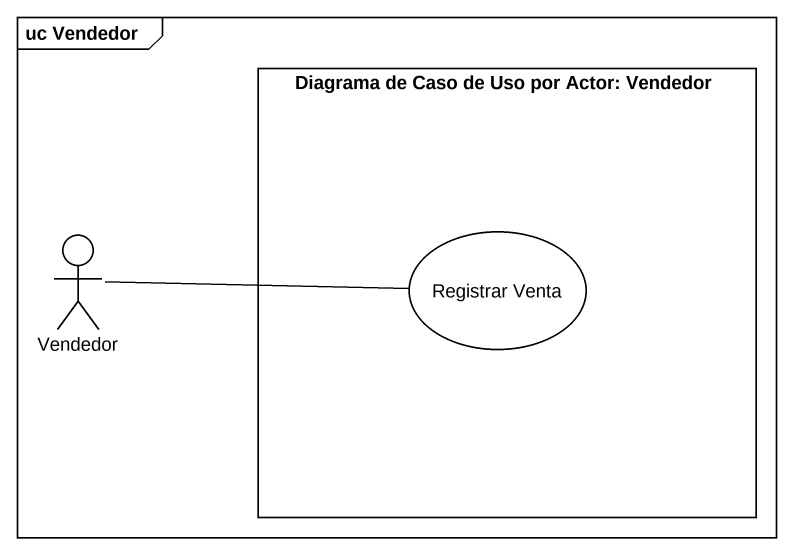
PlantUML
@startuml
mainframe uc Vendedor
rectangle "Diagrama de Caso de Uso por Actor: Vendedor" as Diagrama_de_Caso_de_Uso_por {
  usecase "Registrar Venta" as Registrar_Venta
}
actor Vendedor
Vendedor -right- Registrar_Venta
@enduml
